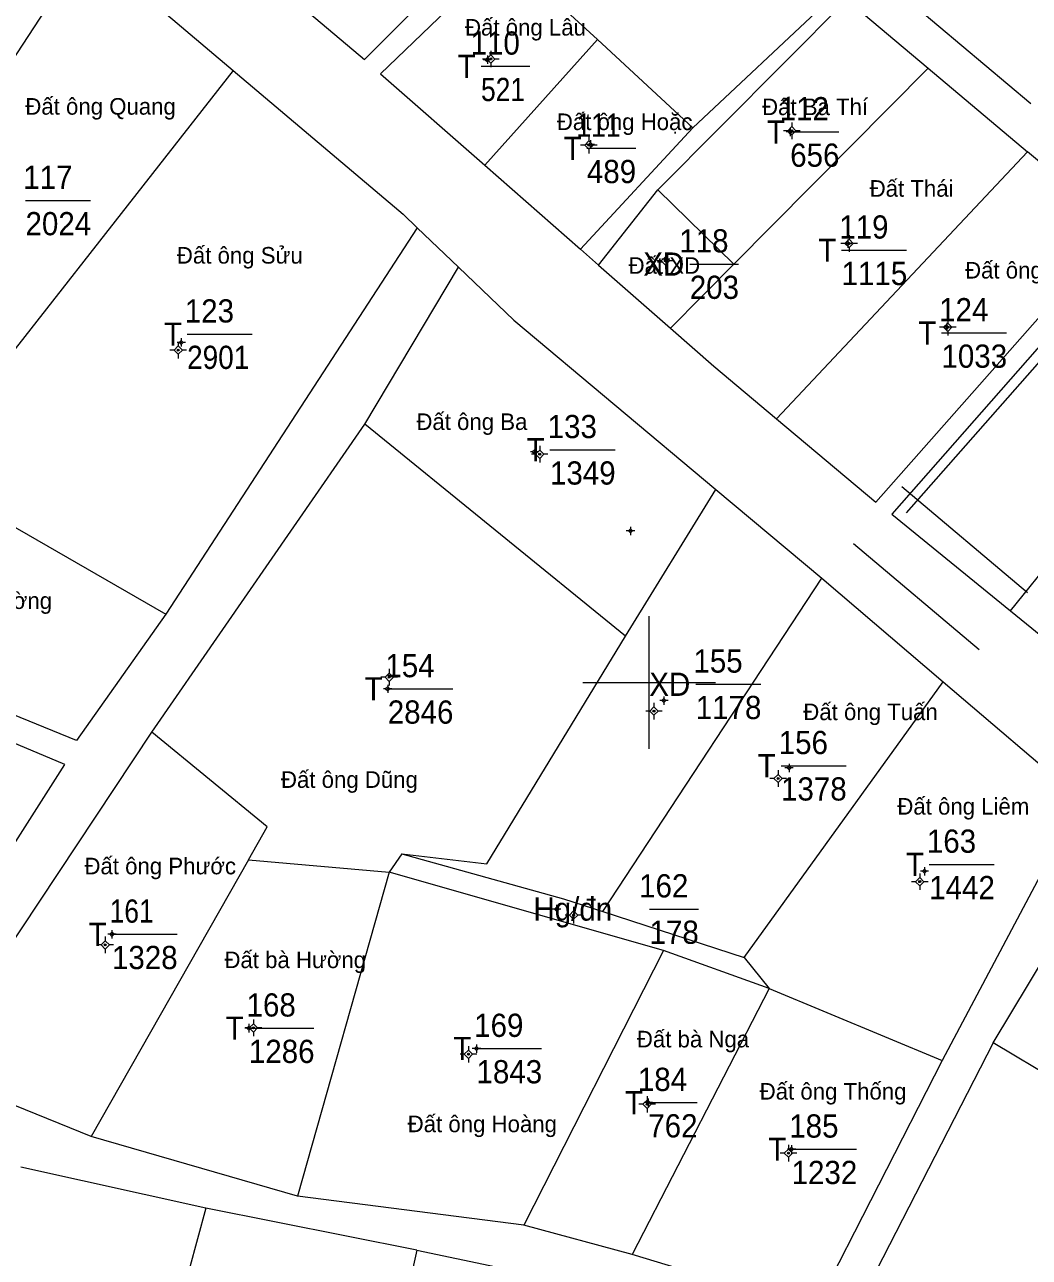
# Model space of a CAD drawing. Header units: metres. Extents: x 398630 to 399770, y 48498 to 49842.
# Drawn here: x 399305.9 to 399457.3, y 49313.4 to 49499.2 of the extents above; entities that cross this region are included whole.
import ezdxf
from ezdxf.enums import TextEntityAlignment as Align

# ---------------------------------------------------------------- set-up
doc = ezdxf.new("R2010")
doc.units = ezdxf.units.M
doc.header["$LTSCALE"] = 1.4
for name, color, linetype, lineweight in [('11', 7, 'Continuous', 13), ('15', 7, 'Continuous', 13), ('22', 7, 'Continuous', 13), ('51', 7, 'Continuous', 13), ('63', 7, 'Continuous', 13)]:
    doc.layers.add(name, color=color, linetype=linetype, lineweight=lineweight)
doc.layers.add('2', color=7, linetype='Continuous')

msp = doc.modelspace()

# ---------------------------------------------------------------- hatches: boundary and pattern name
at = {"layer": '11'}
for points in [[(399376.295, 49494.005, 1), (399375.995, 49494.005, 1)], [(399376.295, 49494.005, 1), (399375.995, 49494.005, 1)], [(399421.641, 49483.19, 1), (399421.341, 49483.19, 1)], [(399421.641, 49483.19, 1), (399421.341, 49483.19, 1)], [(399391.077, 49481.028, 1), (399390.777, 49481.028, 1)], [(399391.077, 49481.028, 1), (399390.777, 49481.028, 1)], [(399430.275, 49466.19, 1), (399429.975, 49466.19, 1)], [(399430.275, 49466.19, 1), (399429.975, 49466.19, 1)], [(399402.59, 49463.567, 1), (399402.29, 49463.567, 1)], [(399402.59, 49463.567, 1), (399402.29, 49463.567, 1)], [(399445.135, 49453.577, 1), (399444.835, 49453.577, 1)], [(399445.135, 49453.577, 1), (399444.835, 49453.577, 1)], [(399329.205, 49450.129, 1), (399328.905, 49450.129, 1)], [(399329.205, 49450.129, 1), (399328.905, 49450.129, 1)], [(399383.658, 49434.421, 1), (399383.358, 49434.421, 1)], [(399383.658, 49434.421, 1), (399383.358, 49434.421, 1)], [(399360.996, 49400.818, 1), (399360.696, 49400.818, 1)], [(399360.996, 49400.818, 1), (399360.696, 49400.818, 1)], [(399400.878, 49395.712, 1), (399400.578, 49395.712, 1)], [(399400.878, 49395.712, 1), (399400.578, 49395.712, 1)], [(399419.574, 49385.54, 1), (399419.274, 49385.54, 1)], [(399419.574, 49385.54, 1), (399419.274, 49385.54, 1)], [(399440.908, 49369.993, 1), (399440.608, 49369.993, 1)], [(399440.908, 49369.993, 1), (399440.608, 49369.993, 1)], [(399388.774, 49364.961, 1), (399388.474, 49364.961, 1)], [(399388.774, 49364.961, 1), (399388.474, 49364.961, 1)], [(399318.213, 49360.456, 1), (399317.913, 49360.456, 1)], [(399318.213, 49360.456, 1), (399317.913, 49360.456, 1)], [(399340.526, 49347.953, 1), (399340.226, 49347.953, 1)], [(399340.526, 49347.953, 1), (399340.226, 49347.953, 1)], [(399372.92, 49343.974, 1), (399372.62, 49343.974, 1)], [(399372.92, 49343.974, 1), (399372.62, 49343.974, 1)], [(399399.835, 49336.43, 1), (399399.535, 49336.43, 1)], [(399399.835, 49336.43, 1), (399399.535, 49336.43, 1)], [(399421.138, 49329.064, 1), (399420.838, 49329.064, 1)], [(399421.138, 49329.064, 1), (399420.838, 49329.064, 1)]]:
    msp.add_hatch(color=256, dxfattribs=at).paths.add_polyline_path(points)
at = {"layer": '51'}
for points in [[(399375.705, 49493.9, 1), (399375.555, 49493.9, 1)], [(399375.705, 49493.9, 1), (399375.555, 49493.9, 1)], [(399375.705, 49493.9, 1), (399375.555, 49493.9, 1)], [(399375.705, 49493.9, 1), (399375.555, 49493.9, 1)], [(399421.315, 49483, 1), (399421.165, 49483, 1)], [(399421.315, 49483, 1), (399421.165, 49483, 1)], [(399421.315, 49483, 1), (399421.165, 49483, 1)], [(399421.315, 49483, 1), (399421.165, 49483, 1)], [(399391.235, 49481.13, 1), (399391.085, 49481.13, 1)], [(399391.235, 49481.13, 1), (399391.085, 49481.13, 1)], [(399391.235, 49481.13, 1), (399391.085, 49481.13, 1)], [(399391.235, 49481.13, 1), (399391.085, 49481.13, 1)], [(399430.015, 49466.18, 1), (399429.865, 49466.18, 1)], [(399430.015, 49466.18, 1), (399429.865, 49466.18, 1)], [(399430.015, 49466.18, 1), (399429.865, 49466.18, 1)], [(399430.015, 49466.18, 1), (399429.865, 49466.18, 1)], [(399402.595, 49463.84, 1), (399402.445, 49463.84, 1)], [(399402.595, 49463.84, 1), (399402.445, 49463.84, 1)], [(399402.595, 49463.84, 1), (399402.445, 49463.84, 1)], [(399402.595, 49463.84, 1), (399402.445, 49463.84, 1)], [(399444.905, 49453.59, 1), (399444.755, 49453.59, 1)], [(399444.905, 49453.59, 1), (399444.755, 49453.59, 1)], [(399444.905, 49453.59, 1), (399444.755, 49453.59, 1)], [(399444.905, 49453.59, 1), (399444.755, 49453.59, 1)], [(399329.585, 49451.27, 1), (399329.435, 49451.27, 1)], [(399329.585, 49451.27, 1), (399329.435, 49451.27, 1)], [(399329.585, 49451.27, 1), (399329.435, 49451.27, 1)], [(399329.585, 49451.27, 1), (399329.435, 49451.27, 1)], [(399382.835, 49434.79, 1), (399382.685, 49434.79, 1)], [(399397.265, 49422.87, 1), (399397.115, 49422.87, 1)], [(399397.265, 49422.87, 1), (399397.115, 49422.87, 1)], [(399397.265, 49422.87, 1), (399397.115, 49422.87, 1)], [(399360.685, 49399.06, 1), (399360.535, 49399.06, 1)], [(399360.685, 49399.06, 1), (399360.535, 49399.06, 1)], [(399360.685, 49399.06, 1), (399360.535, 49399.06, 1)], [(399360.685, 49399.06, 1), (399360.535, 49399.06, 1)], [(399402.295, 49397.29, 1), (399402.145, 49397.29, 1)], [(399421.165, 49387.14, 1), (399421.015, 49387.14, 1)], [(399421.165, 49387.14, 1), (399421.015, 49387.14, 1)], [(399421.165, 49387.14, 1), (399421.015, 49387.14, 1)], [(399421.165, 49387.14, 1), (399421.015, 49387.14, 1)], [(399441.555, 49371.57, 1), (399441.405, 49371.57, 1)], [(399441.555, 49371.57, 1), (399441.405, 49371.57, 1)], [(399441.555, 49371.57, 1), (399441.405, 49371.57, 1)], [(399441.555, 49371.57, 1), (399441.405, 49371.57, 1)], [(399386.135, 49365.86, 1), (399385.985, 49365.86, 1)], [(399386.135, 49365.86, 1), (399385.985, 49365.86, 1)], [(399386.135, 49365.86, 1), (399385.985, 49365.86, 1)], [(399386.135, 49365.86, 1), (399385.985, 49365.86, 1)], [(399319.145, 49362.06, 1), (399318.995, 49362.06, 1)], [(399319.145, 49362.06, 1), (399318.995, 49362.06, 1)], [(399319.145, 49362.06, 1), (399318.995, 49362.06, 1)], [(399319.145, 49362.06, 1), (399318.995, 49362.06, 1)], [(399339.775, 49347.91, 1), (399339.625, 49347.91, 1)], [(399339.775, 49347.91, 1), (399339.625, 49347.91, 1)], [(399339.775, 49347.91, 1), (399339.625, 49347.91, 1)], [(399339.775, 49347.91, 1), (399339.625, 49347.91, 1)], [(399374.065, 49344.83, 1), (399373.915, 49344.83, 1)], [(399374.065, 49344.83, 1), (399373.915, 49344.83, 1)], [(399374.065, 49344.83, 1), (399373.915, 49344.83, 1)], [(399374.065, 49344.83, 1), (399373.915, 49344.83, 1)], [(399399.935, 49336.68, 1), (399399.785, 49336.68, 1)], [(399399.935, 49336.68, 1), (399399.785, 49336.68, 1)], [(399399.935, 49336.68, 1), (399399.785, 49336.68, 1)], [(399399.935, 49336.68, 1), (399399.785, 49336.68, 1)], [(399421.525, 49329.66, 1), (399421.375, 49329.66, 1)], [(399421.525, 49329.66, 1), (399421.375, 49329.66, 1)], [(399421.525, 49329.66, 1), (399421.375, 49329.66, 1)], [(399421.525, 49329.66, 1), (399421.375, 49329.66, 1)]]:
    msp.add_hatch(color=256, dxfattribs=at).paths.add_polyline_path(points)

# ---------------------------------------------------------------- linework, layer by layer
at = {"layer": '11'}
for p, q in [((399376.15, 49495.25), (399376.15, 49494.63)), ((399376.15, 49495.25), (399376.15, 49494.63)), ((399375.52, 49494), (399374.9, 49494)), ((399375.52, 49494), (399374.9, 49494)), ((399376.15, 49493.38), (399376.15, 49492.75)), ((399376.15, 49493.38), (399376.15, 49492.75)), ((399377.4, 49494), (399376.77, 49494)), ((399377.4, 49494), (399376.77, 49494)), ((399421.49, 49484.44), (399421.49, 49483.81)), ((399421.49, 49484.44), (399421.49, 49483.81)), ((399390.93, 49482.28), (399390.93, 49481.65)), ((399390.93, 49482.28), (399390.93, 49481.65)), ((399420.87, 49483.19), (399420.24, 49483.19)), ((399420.87, 49483.19), (399420.24, 49483.19)), ((399421.49, 49482.56), (399421.49, 49481.94)), ((399421.49, 49482.56), (399421.49, 49481.94)), ((399422.74, 49483.19), (399422.12, 49483.19)), ((399422.74, 49483.19), (399422.12, 49483.19)), ((399390.3, 49481.03), (399389.68, 49481.03)), ((399390.3, 49481.03), (399389.68, 49481.03)), ((399390.93, 49480.4), (399390.93, 49479.78)), ((399390.93, 49480.4), (399390.93, 49479.78)), ((399392.18, 49481.03), (399391.55, 49481.03)), ((399392.18, 49481.03), (399391.55, 49481.03)), ((399430.13, 49467.44), (399430.13, 49466.82)), ((399430.13, 49467.44), (399430.13, 49466.82)), ((399429.5, 49466.19), (399428.88, 49466.19)), ((399429.5, 49466.19), (399428.88, 49466.19)), ((399430.13, 49465.57), (399430.13, 49464.94)), ((399430.13, 49465.57), (399430.13, 49464.94)), ((399431.38, 49466.19), (399430.75, 49466.19)), ((399431.38, 49466.19), (399430.75, 49466.19)), ((399401.82, 49463.57), (399401.19, 49463.57)), ((399401.82, 49463.57), (399401.19, 49463.57)), ((399402.44, 49464.82), (399402.44, 49464.19)), ((399402.44, 49464.82), (399402.44, 49464.19)), ((399403.69, 49463.57), (399403.07, 49463.57)), ((399403.69, 49463.57), (399403.07, 49463.57)), ((399402.44, 49462.94), (399402.44, 49462.32)), ((399402.44, 49462.94), (399402.44, 49462.32)), ((399444.99, 49454.83), (399444.99, 49454.2)), ((399444.99, 49454.83), (399444.99, 49454.2)), ((399444.36, 49453.58), (399443.74, 49453.58)), ((399444.36, 49453.58), (399443.74, 49453.58)), ((399444.99, 49452.95), (399444.99, 49452.33)), ((399444.99, 49452.95), (399444.99, 49452.33)), ((399446.24, 49453.58), (399445.61, 49453.58)), ((399446.24, 49453.58), (399445.61, 49453.58)), ((399329.06, 49451.38), (399329.06, 49450.75)), ((399329.06, 49451.38), (399329.06, 49450.75)), ((399328.43, 49450.13), (399327.81, 49450.13)), ((399328.43, 49450.13), (399327.81, 49450.13)), ((399329.06, 49449.5), (399329.06, 49448.88)), ((399329.06, 49449.5), (399329.06, 49448.88)), ((399330.31, 49450.13), (399329.68, 49450.13)), ((399330.31, 49450.13), (399329.68, 49450.13)), ((399383.51, 49435.67), (399383.51, 49435.05)), ((399383.51, 49435.67), (399383.51, 49435.05)), ((399382.88, 49434.42), (399382.26, 49434.42)), ((399382.88, 49434.42), (399382.26, 49434.42)), ((399383.51, 49433.8), (399383.51, 49433.17)), ((399383.51, 49433.8), (399383.51, 49433.17)), ((399384.76, 49434.42), (399384.13, 49434.42)), ((399384.76, 49434.42), (399384.13, 49434.42)), ((399360.85, 49402.07), (399360.85, 49401.44)), ((399360.85, 49402.07), (399360.85, 49401.44)), ((399360.22, 49400.82), (399359.6, 49400.82)), ((399360.22, 49400.82), (399359.6, 49400.82)), ((399360.85, 49400.19), (399360.85, 49399.57)), ((399360.85, 49400.19), (399360.85, 49399.57)), ((399362.1, 49400.82), (399361.47, 49400.82)), ((399362.1, 49400.82), (399361.47, 49400.82)), ((399400.73, 49396.96), (399400.73, 49396.34)), ((399400.73, 49396.96), (399400.73, 49396.34)), ((399400.1, 49395.71), (399399.48, 49395.71)), ((399400.1, 49395.71), (399399.48, 49395.71)), ((399400.73, 49395.09), (399400.73, 49394.46)), ((399400.73, 49395.09), (399400.73, 49394.46)), ((399401.98, 49395.71), (399401.35, 49395.71)), ((399401.98, 49395.71), (399401.35, 49395.71)), ((399418.8, 49385.54), (399418.17, 49385.54)), ((399418.8, 49385.54), (399418.17, 49385.54)), ((399419.42, 49386.79), (399419.42, 49386.17)), ((399419.42, 49386.79), (399419.42, 49386.17)), ((399420.67, 49385.54), (399420.05, 49385.54)), ((399420.67, 49385.54), (399420.05, 49385.54)), ((399419.42, 49384.92), (399419.42, 49384.29)), ((399419.42, 49384.92), (399419.42, 49384.29)), ((399440.76, 49371.24), (399440.76, 49370.62)), ((399440.76, 49371.24), (399440.76, 49370.62)), ((399440.13, 49369.99), (399439.51, 49369.99)), ((399440.13, 49369.99), (399439.51, 49369.99)), ((399440.76, 49369.37), (399440.76, 49368.74)), ((399440.76, 49369.37), (399440.76, 49368.74)), ((399442.01, 49369.99), (399441.38, 49369.99)), ((399442.01, 49369.99), (399441.38, 49369.99)), ((399388, 49364.96), (399387.37, 49364.96)), ((399388, 49364.96), (399387.37, 49364.96)), ((399388.62, 49366.21), (399388.62, 49365.59)), ((399388.62, 49366.21), (399388.62, 49365.59)), ((399389.87, 49364.96), (399389.25, 49364.96)), ((399389.87, 49364.96), (399389.25, 49364.96)), ((399388.62, 49364.34), (399388.62, 49363.71)), ((399388.62, 49364.34), (399388.62, 49363.71)), ((399318.06, 49361.71), (399318.06, 49361.08)), ((399318.06, 49361.71), (399318.06, 49361.08)), ((399317.44, 49360.46), (399316.81, 49360.46)), ((399317.44, 49360.46), (399316.81, 49360.46)), ((399318.06, 49359.83), (399318.06, 49359.21)), ((399318.06, 49359.83), (399318.06, 49359.21)), ((399319.31, 49360.46), (399318.69, 49360.46)), ((399319.31, 49360.46), (399318.69, 49360.46)), ((399339.75, 49347.95), (399339.13, 49347.95)), ((399339.75, 49347.95), (399339.13, 49347.95)), ((399340.38, 49349.2), (399340.38, 49348.58)), ((399340.38, 49349.2), (399340.38, 49348.58)), ((399341.63, 49347.95), (399341, 49347.95)), ((399341.63, 49347.95), (399341, 49347.95)), ((399340.38, 49347.33), (399340.38, 49346.7)), ((399340.38, 49347.33), (399340.38, 49346.7)), ((399372.77, 49345.22), (399372.77, 49344.6)), ((399372.77, 49345.22), (399372.77, 49344.6)), ((399372.15, 49343.97), (399371.52, 49343.97)), ((399372.15, 49343.97), (399371.52, 49343.97)), ((399372.77, 49343.35), (399372.77, 49342.72)), ((399372.77, 49343.35), (399372.77, 49342.72)), ((399374.02, 49343.97), (399373.4, 49343.97)), ((399374.02, 49343.97), (399373.4, 49343.97)), ((399399.69, 49337.68), (399399.69, 49337.06)), ((399399.69, 49337.68), (399399.69, 49337.06)), ((399399.06, 49336.43), (399398.44, 49336.43)), ((399399.06, 49336.43), (399398.44, 49336.43)), ((399399.69, 49335.81), (399399.69, 49335.18)), ((399399.69, 49335.81), (399399.69, 49335.18)), ((399400.94, 49336.43), (399400.31, 49336.43)), ((399400.94, 49336.43), (399400.31, 49336.43)), ((399420.99, 49330.31), (399420.99, 49329.69)), ((399420.99, 49330.31), (399420.99, 49329.69)), ((399420.36, 49329.06), (399419.74, 49329.06)), ((399420.36, 49329.06), (399419.74, 49329.06)), ((399420.99, 49328.44), (399420.99, 49327.81)), ((399420.99, 49328.44), (399420.99, 49327.81)), ((399422.24, 49329.06), (399421.61, 49329.06)), ((399422.24, 49329.06), (399421.61, 49329.06))]:
    msp.add_line(p, q, dxfattribs=at)
for points in [[(399376.15, 49494.63), (399375.52, 49494), (399376.15, 49493.38), (399376.77, 49494)], [(399376.15, 49494.63), (399375.52, 49494), (399376.15, 49493.38), (399376.77, 49494)], [(399421.49, 49483.81), (399420.87, 49483.19), (399421.49, 49482.56), (399422.12, 49483.19)], [(399421.49, 49483.81), (399420.87, 49483.19), (399421.49, 49482.56), (399422.12, 49483.19)], [(399390.93, 49481.65), (399390.3, 49481.03), (399390.93, 49480.4), (399391.55, 49481.03)], [(399390.93, 49481.65), (399390.3, 49481.03), (399390.93, 49480.4), (399391.55, 49481.03)], [(399430.13, 49466.82), (399429.5, 49466.19), (399430.13, 49465.57), (399430.75, 49466.19)], [(399430.13, 49466.82), (399429.5, 49466.19), (399430.13, 49465.57), (399430.75, 49466.19)], [(399402.44, 49464.19), (399401.82, 49463.57), (399402.44, 49462.94), (399403.07, 49463.57)], [(399402.44, 49464.19), (399401.82, 49463.57), (399402.44, 49462.94), (399403.07, 49463.57)], [(399444.99, 49454.2), (399444.36, 49453.58), (399444.99, 49452.95), (399445.61, 49453.58)], [(399444.99, 49454.2), (399444.36, 49453.58), (399444.99, 49452.95), (399445.61, 49453.58)], [(399329.06, 49450.75), (399328.43, 49450.13), (399329.06, 49449.5), (399329.68, 49450.13)], [(399329.06, 49450.75), (399328.43, 49450.13), (399329.06, 49449.5), (399329.68, 49450.13)], [(399383.51, 49435.05), (399382.88, 49434.42), (399383.51, 49433.8), (399384.13, 49434.42)], [(399383.51, 49435.05), (399382.88, 49434.42), (399383.51, 49433.8), (399384.13, 49434.42)], [(399360.85, 49401.44), (399360.22, 49400.82), (399360.85, 49400.19), (399361.47, 49400.82)], [(399360.85, 49401.44), (399360.22, 49400.82), (399360.85, 49400.19), (399361.47, 49400.82)], [(399400.73, 49396.34), (399400.1, 49395.71), (399400.73, 49395.09), (399401.35, 49395.71)], [(399400.73, 49396.34), (399400.1, 49395.71), (399400.73, 49395.09), (399401.35, 49395.71)], [(399419.42, 49386.17), (399418.8, 49385.54), (399419.42, 49384.92), (399420.05, 49385.54)], [(399419.42, 49386.17), (399418.8, 49385.54), (399419.42, 49384.92), (399420.05, 49385.54)], [(399440.76, 49370.62), (399440.13, 49369.99), (399440.76, 49369.37), (399441.38, 49369.99)], [(399440.76, 49370.62), (399440.13, 49369.99), (399440.76, 49369.37), (399441.38, 49369.99)], [(399388.62, 49365.59), (399388, 49364.96), (399388.62, 49364.34), (399389.25, 49364.96)], [(399388.62, 49365.59), (399388, 49364.96), (399388.62, 49364.34), (399389.25, 49364.96)], [(399318.06, 49361.08), (399317.44, 49360.46), (399318.06, 49359.83), (399318.69, 49360.46)], [(399318.06, 49361.08), (399317.44, 49360.46), (399318.06, 49359.83), (399318.69, 49360.46)], [(399340.38, 49348.58), (399339.75, 49347.95), (399340.38, 49347.33), (399341, 49347.95)], [(399340.38, 49348.58), (399339.75, 49347.95), (399340.38, 49347.33), (399341, 49347.95)], [(399372.77, 49344.6), (399372.15, 49343.97), (399372.77, 49343.35), (399373.4, 49343.97)], [(399372.77, 49344.6), (399372.15, 49343.97), (399372.77, 49343.35), (399373.4, 49343.97)], [(399399.69, 49337.06), (399399.06, 49336.43), (399399.69, 49335.81), (399400.31, 49336.43)], [(399399.69, 49337.06), (399399.06, 49336.43), (399399.69, 49335.81), (399400.31, 49336.43)], [(399420.99, 49329.69), (399420.36, 49329.06), (399420.99, 49328.44), (399421.61, 49329.06)], [(399420.99, 49329.69), (399420.36, 49329.06), (399420.99, 49328.44), (399421.61, 49329.06)]]:
    msp.add_lwpolyline(points, close=True, dxfattribs=at)
for centre in [(399376.145, 49494.005), (399376.145, 49494.005), (399421.491, 49483.19), (399421.491, 49483.19), (399390.927, 49481.028), (399390.927, 49481.028), (399430.125, 49466.19), (399430.125, 49466.19), (399402.44, 49463.567), (399402.44, 49463.567), (399444.985, 49453.577), (399444.985, 49453.577), (399329.055, 49450.129), (399329.055, 49450.129), (399383.508, 49434.421), (399383.508, 49434.421), (399360.846, 49400.818), (399360.846, 49400.818), (399400.728, 49395.712), (399400.728, 49395.712), (399419.424, 49385.54), (399419.424, 49385.54), (399440.758, 49369.993), (399440.758, 49369.993), (399388.624, 49364.961), (399388.624, 49364.961), (399318.063, 49360.456), (399318.063, 49360.456), (399340.376, 49347.953), (399340.376, 49347.953), (399372.77, 49343.974), (399372.77, 49343.974), (399399.685, 49336.43), (399399.685, 49336.43), (399420.988, 49329.064), (399420.988, 49329.064)]:
    msp.add_circle(centre, 0.15, dxfattribs=at)
at = {"layer": '15'}
for p, q in [((399374.67, 49492.91), (399382.02, 49492.91)), ((399421.25, 49483), (399428.6, 49483)), ((399390.62, 49480.54), (399397.97, 49480.54)), ((399306.05, 49472.68), (399315.85, 49472.68)), ((399428.99, 49465.18), (399438.79, 49465.18)), ((399406.12, 49463.08), (399413.46, 49463.08)), ((399330.39, 49452.52), (399340.19, 49452.52)), ((399444.04, 49452.71), (399453.84, 49452.71)), ((399385.06, 49435.1), (399394.86, 49435.1)), ((399360.62, 49399.06), (399370.42, 49399.06)), ((399407.02, 49399.76), (399416.82, 49399.76)), ((399419.87, 49387.47), (399429.67, 49387.47)), ((399442.19, 49372.6), (399451.99, 49372.6)), ((399400.06, 49365.87), (399407.42, 49365.87)), ((399319.07, 49362.06), (399328.87, 49362.06)), ((399339.7, 49347.91), (399349.5, 49347.91)), ((399373.99, 49344.84), (399383.79, 49344.84)), ((399399.87, 49336.68), (399407.22, 49336.68)), ((399421.46, 49329.66), (399431.26, 49329.66))]:
    msp.add_line(p, q, dxfattribs=at)
at = {"layer": '22'}
for p, q in [((399378.25, 49509.82), (399392.2, 49496.92)), ((399375.23, 49478), (399392.2, 49496.92)), ((399406.6, 49483.62), (399392.2, 49496.92)), ((399442.04, 49492.62), (399412.75, 49463.06)), ((399442.04, 49492.62), (399457.02, 49480)), ((399389.65, 49465.35), (399406.6, 49483.62)), ((399419.21, 49439.75), (399457.02, 49480)), ((399392.39, 49462.94), (399401.3, 49474.26)), ((399401.3, 49474.26), (399412.75, 49463.06)), ((399365.05, 49468.56), (399327.2, 49410.3)), ((399365.05, 49468.56), (399371.27, 49462.61)), ((399473.77, 49465.46), (399438.73, 49425.59)), ((399357.16, 49438.96), (399371.27, 49462.61)), ((399412.75, 49463.06), (399403.22, 49453.44)), ((399454.46, 49410.81), (399492.03, 49457.67)), ((399325.1, 49392.52), (399357.16, 49438.96)), ((399289.92, 49431.79), (399327.2, 49410.3)), ((399396.43, 49406.98), (399410.03, 49429.11)), ((399438.06, 49429.57), (399456.98, 49413.59)), ((399430.8, 49420.98), (399449.72, 49405)), ((399393.04, 49365.48), (399426, 49415.72)), ((399426, 49415.72), (399444.28, 49400.13)), ((399454.46, 49410.81), (399465.79, 49401.56)), ((399414.33, 49358.58), (399444.28, 49400.13)), ((399362.75, 49374.17), (399360.83, 49371.44)), ((399339.65, 49373.27), (399315.92, 49331.6)), ((399339.65, 49373.27), (399360.83, 49371.44)), ((399360.83, 49371.44), (399347.04, 49322.56)), ((399402.17, 49359.6), (399360.83, 49371.44)), ((399402.17, 49359.6), (399381.13, 49318.23)), ((399418.08, 49353.88), (399402.17, 49359.6)), ((399414.33, 49358.58), (399418.08, 49353.88)), ((399418.08, 49353.88), (399397.42, 49313.77)), ((399418.08, 49353.88), (399444.14, 49343.02)), ((399466.05, 49337.23), (399451.81, 49345.68)), ((399347.04, 49322.56), (399315.92, 49331.6)), ((399365, 49314.44), (399356.77, 49276.84)), ((399365, 49314.44), (399394.25, 49308.32))]:
    msp.add_line(p, q, dxfattribs=at)
for points in [[(399142.89, 49656.87), (399156.98, 49644.95), (399172.47, 49631.84), (399193.32, 49614.18), (399214.34, 49596.39), (399235.15, 49578.77), (399254.63, 49562.28), (399275.31, 49544.78), (399296.18, 49527.1), (399315.27, 49510.94), (399337.35, 49492.25)], [(399481.85, 49552.17), (399436.72, 49504.81), (399457.5, 49487.3)], [(399378.25, 49509.82), (399398.64, 49527.7), (399426.72, 49502.53), (399406.6, 49483.62)], [(399332.63, 49514.62), (399357.1, 49493.91), (399373.22, 49510.13)], [(399337.35, 49492.25), (399289.92, 49431.79), (399271.36, 49443.79), (399315.27, 49510.94)], [(399378.25, 49509.82), (399359.55, 49491.76), (399375.23, 49478)], [(399401.3, 49474.26), (399429.79, 49502.95), (399442.04, 49492.62)], [(399337.35, 49492.25), (399362.94, 49470.59), (399365.05, 49468.56)], [(399419.21, 49439.75), (399434.13, 49427.2), (399470.7, 49468.6), (399457.02, 49480)], [(399375.23, 49478), (399389.65, 49465.35), (399392.39, 49462.94), (399403.22, 49453.44)], [(399492.03, 49457.67), (399473.42, 49467.33), (399436.58, 49425.41), (399454.46, 49410.81)], [(399371.27, 49462.61), (399379.6, 49454.63), (399410.03, 49429.11), (399426, 49415.72)], [(399403.22, 49453.44), (399409.75, 49447.71), (399419.21, 49439.75)], [(399362.75, 49374.17), (399375.57, 49372.68), (399396.43, 49406.98), (399357.16, 49438.96)], [(399327.2, 49410.3), (399313.75, 49391.26), (399227.98, 49426.3)], [(399297.88, 49365.57), (399311.99, 49387.66), (399255.18, 49411.56)], [(399444.28, 49400.13), (399465.03, 49382.42), (399444.14, 49343.02)], [(399315.92, 49331.6), (399291.28, 49341.57), (399325.1, 49392.52)], [(399339.65, 49373.27), (399342.47, 49378.24), (399325.1, 49392.52)], [(399451.81, 49345.68), (399471.07, 49377.63), (399487.35, 49364.66)], [(399362.75, 49374.17), (399387.1, 49367.41), (399393.04, 49365.48), (399414.33, 49358.58)], [(399451.81, 49345.68), (399425.47, 49294.27), (399449.37, 49281.97)], [(399444.14, 49343.02), (399424.94, 49305.44), (399397.42, 49313.77)], [(399365, 49314.44), (399333.2, 49320.77), (399305.33, 49326.93)], [(399397.42, 49313.77), (399381.13, 49318.23), (399347.04, 49322.56)], [(399333.2, 49320.77), (399320.66, 49274.57), (399320.69, 49274.29)]]:
    msp.add_lwpolyline(points, dxfattribs=at)
at = {"layer": '51'}
for p, q in [((399375.32, 49493.9), (399375, 49493.9)), ((399375.32, 49493.9), (399375, 49493.9)), ((399375.32, 49493.9), (399375, 49493.9)), ((399375.32, 49493.9), (399375, 49493.9)), ((399375.63, 49494.52), (399375.63, 49494.21)), ((399375.63, 49494.52), (399375.63, 49494.21)), ((399375.63, 49494.52), (399375.63, 49494.21)), ((399375.63, 49494.52), (399375.63, 49494.21)), ((399375.63, 49493.59), (399375.63, 49493.28)), ((399375.63, 49493.59), (399375.63, 49493.28)), ((399375.63, 49493.59), (399375.63, 49493.28)), ((399375.63, 49493.59), (399375.63, 49493.28)), ((399376.26, 49493.9), (399375.94, 49493.9)), ((399376.26, 49493.9), (399375.94, 49493.9)), ((399376.26, 49493.9), (399375.94, 49493.9)), ((399376.26, 49493.9), (399375.94, 49493.9)), ((399421.24, 49483.62), (399421.24, 49483.31)), ((399421.24, 49483.62), (399421.24, 49483.31)), ((399421.24, 49483.62), (399421.24, 49483.31)), ((399421.24, 49483.62), (399421.24, 49483.31)), ((399391.16, 49481.76), (399391.16, 49481.44)), ((399391.16, 49481.76), (399391.16, 49481.44)), ((399391.16, 49481.76), (399391.16, 49481.44)), ((399391.16, 49481.76), (399391.16, 49481.44)), ((399420.93, 49483), (399420.62, 49483)), ((399420.93, 49483), (399420.62, 49483)), ((399420.93, 49483), (399420.62, 49483)), ((399420.93, 49483), (399420.62, 49483)), ((399421.24, 49482.69), (399421.24, 49482.38)), ((399421.24, 49482.69), (399421.24, 49482.38)), ((399421.24, 49482.69), (399421.24, 49482.38)), ((399421.24, 49482.69), (399421.24, 49482.38)), ((399421.86, 49483), (399421.55, 49483)), ((399421.86, 49483), (399421.55, 49483)), ((399421.86, 49483), (399421.55, 49483)), ((399421.86, 49483), (399421.55, 49483)), ((399390.85, 49481.13), (399390.54, 49481.13)), ((399390.85, 49481.13), (399390.54, 49481.13)), ((399390.85, 49481.13), (399390.54, 49481.13)), ((399390.85, 49481.13), (399390.54, 49481.13)), ((399391.16, 49480.82), (399391.16, 49480.5)), ((399391.16, 49480.82), (399391.16, 49480.5)), ((399391.16, 49480.82), (399391.16, 49480.5)), ((399391.16, 49480.82), (399391.16, 49480.5)), ((399391.78, 49481.13), (399391.47, 49481.13)), ((399391.78, 49481.13), (399391.47, 49481.13)), ((399391.78, 49481.13), (399391.47, 49481.13)), ((399391.78, 49481.13), (399391.47, 49481.13)), ((399429.63, 49466.18), (399429.32, 49466.18)), ((399429.63, 49466.18), (399429.32, 49466.18)), ((399429.63, 49466.18), (399429.32, 49466.18)), ((399429.63, 49466.18), (399429.32, 49466.18)), ((399429.94, 49466.8), (399429.94, 49466.49)), ((399429.94, 49466.8), (399429.94, 49466.49)), ((399429.94, 49466.8), (399429.94, 49466.49)), ((399429.94, 49466.8), (399429.94, 49466.49)), ((399429.94, 49465.87), (399429.94, 49465.56)), ((399429.94, 49465.87), (399429.94, 49465.56)), ((399429.94, 49465.87), (399429.94, 49465.56)), ((399429.94, 49465.87), (399429.94, 49465.56)), ((399430.56, 49466.18), (399430.25, 49466.18)), ((399430.56, 49466.18), (399430.25, 49466.18)), ((399430.56, 49466.18), (399430.25, 49466.18)), ((399430.56, 49466.18), (399430.25, 49466.18)), ((399402.21, 49463.84), (399401.9, 49463.84)), ((399402.21, 49463.84), (399401.9, 49463.84)), ((399402.21, 49463.84), (399401.9, 49463.84)), ((399402.21, 49463.84), (399401.9, 49463.84)), ((399402.52, 49464.46), (399402.52, 49464.15)), ((399402.52, 49464.46), (399402.52, 49464.15)), ((399402.52, 49464.46), (399402.52, 49464.15)), ((399402.52, 49464.46), (399402.52, 49464.15)), ((399402.52, 49463.53), (399402.52, 49463.22)), ((399402.52, 49463.53), (399402.52, 49463.22)), ((399402.52, 49463.53), (399402.52, 49463.22)), ((399402.52, 49463.53), (399402.52, 49463.22)), ((399403.14, 49463.84), (399402.83, 49463.84)), ((399403.14, 49463.84), (399402.83, 49463.84)), ((399403.14, 49463.84), (399402.83, 49463.84)), ((399403.14, 49463.84), (399402.83, 49463.84)), ((399444.83, 49454.22), (399444.83, 49453.9)), ((399444.83, 49454.22), (399444.83, 49453.9)), ((399444.83, 49454.22), (399444.83, 49453.9)), ((399444.83, 49454.22), (399444.83, 49453.9)), ((399444.52, 49453.59), (399444.2, 49453.59)), ((399444.52, 49453.59), (399444.2, 49453.59)), ((399444.52, 49453.59), (399444.2, 49453.59)), ((399444.52, 49453.59), (399444.2, 49453.59)), ((399444.83, 49453.28), (399444.83, 49452.96)), ((399444.83, 49453.28), (399444.83, 49452.96)), ((399444.83, 49453.28), (399444.83, 49452.96)), ((399444.83, 49453.28), (399444.83, 49452.96)), ((399445.46, 49453.59), (399445.14, 49453.59)), ((399445.46, 49453.59), (399445.14, 49453.59)), ((399445.46, 49453.59), (399445.14, 49453.59)), ((399445.46, 49453.59), (399445.14, 49453.59)), ((399329.2, 49451.27), (399328.88, 49451.27)), ((399329.2, 49451.27), (399328.88, 49451.27)), ((399329.2, 49451.27), (399328.88, 49451.27)), ((399329.2, 49451.27), (399328.88, 49451.27)), ((399329.51, 49451.9), (399329.51, 49451.58)), ((399329.51, 49451.9), (399329.51, 49451.58)), ((399329.51, 49451.9), (399329.51, 49451.58)), ((399329.51, 49451.9), (399329.51, 49451.58)), ((399329.51, 49450.96), (399329.51, 49450.64)), ((399329.51, 49450.96), (399329.51, 49450.64)), ((399329.51, 49450.96), (399329.51, 49450.64)), ((399329.51, 49450.96), (399329.51, 49450.64)), ((399330.14, 49451.27), (399329.82, 49451.27)), ((399330.14, 49451.27), (399329.82, 49451.27)), ((399330.14, 49451.27), (399329.82, 49451.27)), ((399330.14, 49451.27), (399329.82, 49451.27)), ((399382.76, 49435.42), (399382.76, 49435.1)), ((399382.45, 49434.79), (399382.14, 49434.79)), ((399382.76, 49434.48), (399382.76, 49434.16)), ((399383.38, 49434.79), (399383.07, 49434.79)), ((399396.88, 49422.87), (399396.56, 49422.87)), ((399396.88, 49422.87), (399396.56, 49422.87)), ((399396.88, 49422.87), (399396.56, 49422.87)), ((399397.19, 49423.5), (399397.19, 49423.18)), ((399397.19, 49423.5), (399397.19, 49423.18)), ((399397.19, 49423.5), (399397.19, 49423.18)), ((399397.19, 49422.56), (399397.19, 49422.24)), ((399397.19, 49422.56), (399397.19, 49422.24)), ((399397.19, 49422.56), (399397.19, 49422.24)), ((399397.82, 49422.87), (399397.5, 49422.87)), ((399397.82, 49422.87), (399397.5, 49422.87)), ((399397.82, 49422.87), (399397.5, 49422.87)), ((399360.3, 49399.06), (399359.98, 49399.06)), ((399360.3, 49399.06), (399359.98, 49399.06)), ((399360.3, 49399.06), (399359.98, 49399.06)), ((399360.3, 49399.06), (399359.98, 49399.06)), ((399360.61, 49399.68), (399360.61, 49399.37)), ((399360.61, 49399.68), (399360.61, 49399.37)), ((399360.61, 49399.68), (399360.61, 49399.37)), ((399360.61, 49399.68), (399360.61, 49399.37)), ((399360.61, 49398.75), (399360.61, 49398.44)), ((399360.61, 49398.75), (399360.61, 49398.44)), ((399360.61, 49398.75), (399360.61, 49398.44)), ((399360.61, 49398.75), (399360.61, 49398.44)), ((399361.24, 49399.06), (399360.92, 49399.06)), ((399361.24, 49399.06), (399360.92, 49399.06)), ((399361.24, 49399.06), (399360.92, 49399.06)), ((399361.24, 49399.06), (399360.92, 49399.06)), ((399401.91, 49397.29), (399401.6, 49397.29)), ((399402.22, 49397.92), (399402.22, 49397.6)), ((399402.22, 49396.98), (399402.22, 49396.66)), ((399402.84, 49397.29), (399402.53, 49397.29)), ((399420.78, 49387.14), (399420.46, 49387.14)), ((399420.78, 49387.14), (399420.46, 49387.14)), ((399420.78, 49387.14), (399420.46, 49387.14)), ((399420.78, 49387.14), (399420.46, 49387.14)), ((399421.09, 49387.76), (399421.09, 49387.45)), ((399421.09, 49387.76), (399421.09, 49387.45)), ((399421.09, 49387.76), (399421.09, 49387.45)), ((399421.09, 49387.76), (399421.09, 49387.45)), ((399421.72, 49387.14), (399421.4, 49387.14)), ((399421.72, 49387.14), (399421.4, 49387.14)), ((399421.72, 49387.14), (399421.4, 49387.14)), ((399421.72, 49387.14), (399421.4, 49387.14)), ((399421.09, 49386.83), (399421.09, 49386.52)), ((399421.09, 49386.83), (399421.09, 49386.52)), ((399421.09, 49386.83), (399421.09, 49386.52)), ((399421.09, 49386.83), (399421.09, 49386.52)), ((399441.48, 49372.2), (399441.48, 49371.88)), ((399441.48, 49372.2), (399441.48, 49371.88)), ((399441.48, 49372.2), (399441.48, 49371.88)), ((399441.48, 49372.2), (399441.48, 49371.88)), ((399441.17, 49371.57), (399440.86, 49371.57)), ((399441.17, 49371.57), (399440.86, 49371.57)), ((399441.17, 49371.57), (399440.86, 49371.57)), ((399441.17, 49371.57), (399440.86, 49371.57)), ((399441.48, 49371.26), (399441.48, 49370.94)), ((399441.48, 49371.26), (399441.48, 49370.94)), ((399441.48, 49371.26), (399441.48, 49370.94)), ((399441.48, 49371.26), (399441.48, 49370.94)), ((399442.1, 49371.57), (399441.79, 49371.57)), ((399442.1, 49371.57), (399441.79, 49371.57)), ((399442.1, 49371.57), (399441.79, 49371.57)), ((399442.1, 49371.57), (399441.79, 49371.57)), ((399385.75, 49365.86), (399385.44, 49365.86)), ((399385.75, 49365.86), (399385.44, 49365.86)), ((399385.75, 49365.86), (399385.44, 49365.86)), ((399385.75, 49365.86), (399385.44, 49365.86)), ((399386.06, 49366.48), (399386.06, 49366.17)), ((399386.06, 49366.48), (399386.06, 49366.17)), ((399386.06, 49366.48), (399386.06, 49366.17)), ((399386.06, 49366.48), (399386.06, 49366.17)), ((399386.06, 49365.55), (399386.06, 49365.24)), ((399386.06, 49365.55), (399386.06, 49365.24)), ((399386.06, 49365.55), (399386.06, 49365.24)), ((399386.06, 49365.55), (399386.06, 49365.24)), ((399386.68, 49365.86), (399386.37, 49365.86)), ((399386.68, 49365.86), (399386.37, 49365.86)), ((399386.68, 49365.86), (399386.37, 49365.86)), ((399386.68, 49365.86), (399386.37, 49365.86)), ((399318.76, 49362.06), (399318.44, 49362.06)), ((399318.76, 49362.06), (399318.44, 49362.06)), ((399318.76, 49362.06), (399318.44, 49362.06)), ((399318.76, 49362.06), (399318.44, 49362.06)), ((399319.07, 49362.68), (399319.07, 49362.37)), ((399319.07, 49362.68), (399319.07, 49362.37)), ((399319.07, 49362.68), (399319.07, 49362.37)), ((399319.07, 49362.68), (399319.07, 49362.37)), ((399319.07, 49361.75), (399319.07, 49361.44)), ((399319.07, 49361.75), (399319.07, 49361.44)), ((399319.07, 49361.75), (399319.07, 49361.44)), ((399319.07, 49361.75), (399319.07, 49361.44)), ((399319.7, 49362.06), (399319.38, 49362.06)), ((399319.7, 49362.06), (399319.38, 49362.06)), ((399319.7, 49362.06), (399319.38, 49362.06)), ((399319.7, 49362.06), (399319.38, 49362.06)), ((399339.7, 49348.54), (399339.7, 49348.22)), ((399339.7, 49348.54), (399339.7, 49348.22)), ((399339.7, 49348.54), (399339.7, 49348.22)), ((399339.7, 49348.54), (399339.7, 49348.22)), ((399339.39, 49347.91), (399339.08, 49347.91)), ((399339.39, 49347.91), (399339.08, 49347.91)), ((399339.39, 49347.91), (399339.08, 49347.91)), ((399339.39, 49347.91), (399339.08, 49347.91)), ((399339.7, 49347.6), (399339.7, 49347.28)), ((399339.7, 49347.6), (399339.7, 49347.28)), ((399339.7, 49347.6), (399339.7, 49347.28)), ((399339.7, 49347.6), (399339.7, 49347.28)), ((399340.32, 49347.91), (399340.01, 49347.91)), ((399340.32, 49347.91), (399340.01, 49347.91)), ((399340.32, 49347.91), (399340.01, 49347.91)), ((399340.32, 49347.91), (399340.01, 49347.91)), ((399373.68, 49344.83), (399373.36, 49344.83)), ((399373.68, 49344.83), (399373.36, 49344.83)), ((399373.68, 49344.83), (399373.36, 49344.83)), ((399373.68, 49344.83), (399373.36, 49344.83)), ((399373.99, 49345.46), (399373.99, 49345.14)), ((399373.99, 49345.46), (399373.99, 49345.14)), ((399373.99, 49345.46), (399373.99, 49345.14)), ((399373.99, 49345.46), (399373.99, 49345.14)), ((399373.99, 49344.52), (399373.99, 49344.2)), ((399373.99, 49344.52), (399373.99, 49344.2)), ((399373.99, 49344.52), (399373.99, 49344.2)), ((399373.99, 49344.52), (399373.99, 49344.2)), ((399374.62, 49344.83), (399374.3, 49344.83)), ((399374.62, 49344.83), (399374.3, 49344.83)), ((399374.62, 49344.83), (399374.3, 49344.83)), ((399374.62, 49344.83), (399374.3, 49344.83)), ((399399.86, 49337.3), (399399.86, 49336.99)), ((399399.86, 49337.3), (399399.86, 49336.99)), ((399399.86, 49337.3), (399399.86, 49336.99)), ((399399.86, 49337.3), (399399.86, 49336.99)), ((399399.55, 49336.68), (399399.24, 49336.68)), ((399399.55, 49336.68), (399399.24, 49336.68)), ((399399.55, 49336.68), (399399.24, 49336.68)), ((399399.55, 49336.68), (399399.24, 49336.68)), ((399399.86, 49336.37), (399399.86, 49336.06)), ((399399.86, 49336.37), (399399.86, 49336.06)), ((399399.86, 49336.37), (399399.86, 49336.06)), ((399399.86, 49336.37), (399399.86, 49336.06)), ((399400.48, 49336.68), (399400.17, 49336.68)), ((399400.48, 49336.68), (399400.17, 49336.68)), ((399400.48, 49336.68), (399400.17, 49336.68)), ((399400.48, 49336.68), (399400.17, 49336.68)), ((399421.14, 49329.66), (399420.82, 49329.66)), ((399421.14, 49329.66), (399420.82, 49329.66)), ((399421.14, 49329.66), (399420.82, 49329.66)), ((399421.14, 49329.66), (399420.82, 49329.66)), ((399421.45, 49330.28), (399421.45, 49329.97)), ((399421.45, 49330.28), (399421.45, 49329.97)), ((399421.45, 49330.28), (399421.45, 49329.97)), ((399421.45, 49330.28), (399421.45, 49329.97)), ((399421.45, 49329.35), (399421.45, 49329.04)), ((399421.45, 49329.35), (399421.45, 49329.04)), ((399421.45, 49329.35), (399421.45, 49329.04)), ((399421.45, 49329.35), (399421.45, 49329.04)), ((399422.08, 49329.66), (399421.76, 49329.66)), ((399422.08, 49329.66), (399421.76, 49329.66)), ((399422.08, 49329.66), (399421.76, 49329.66)), ((399422.08, 49329.66), (399421.76, 49329.66))]:
    msp.add_line(p, q, dxfattribs=at)
for points in [[(399375.63, 49494.21), (399375.32, 49493.9), (399375.63, 49493.59), (399375.94, 49493.9)], [(399375.63, 49494.21), (399375.32, 49493.9), (399375.63, 49493.59), (399375.94, 49493.9)], [(399375.63, 49494.21), (399375.32, 49493.9), (399375.63, 49493.59), (399375.94, 49493.9)], [(399375.63, 49494.21), (399375.32, 49493.9), (399375.63, 49493.59), (399375.94, 49493.9)], [(399421.24, 49483.31), (399420.93, 49483), (399421.24, 49482.69), (399421.55, 49483)], [(399421.24, 49483.31), (399420.93, 49483), (399421.24, 49482.69), (399421.55, 49483)], [(399421.24, 49483.31), (399420.93, 49483), (399421.24, 49482.69), (399421.55, 49483)], [(399421.24, 49483.31), (399420.93, 49483), (399421.24, 49482.69), (399421.55, 49483)], [(399391.16, 49481.44), (399390.85, 49481.13), (399391.16, 49480.82), (399391.47, 49481.13)], [(399391.16, 49481.44), (399390.85, 49481.13), (399391.16, 49480.82), (399391.47, 49481.13)], [(399391.16, 49481.44), (399390.85, 49481.13), (399391.16, 49480.82), (399391.47, 49481.13)], [(399391.16, 49481.44), (399390.85, 49481.13), (399391.16, 49480.82), (399391.47, 49481.13)], [(399429.94, 49466.49), (399429.63, 49466.18), (399429.94, 49465.87), (399430.25, 49466.18)], [(399429.94, 49466.49), (399429.63, 49466.18), (399429.94, 49465.87), (399430.25, 49466.18)], [(399429.94, 49466.49), (399429.63, 49466.18), (399429.94, 49465.87), (399430.25, 49466.18)], [(399429.94, 49466.49), (399429.63, 49466.18), (399429.94, 49465.87), (399430.25, 49466.18)], [(399402.52, 49464.15), (399402.21, 49463.84), (399402.52, 49463.53), (399402.83, 49463.84)], [(399402.52, 49464.15), (399402.21, 49463.84), (399402.52, 49463.53), (399402.83, 49463.84)], [(399402.52, 49464.15), (399402.21, 49463.84), (399402.52, 49463.53), (399402.83, 49463.84)], [(399402.52, 49464.15), (399402.21, 49463.84), (399402.52, 49463.53), (399402.83, 49463.84)], [(399444.83, 49453.9), (399444.52, 49453.59), (399444.83, 49453.28), (399445.14, 49453.59)], [(399444.83, 49453.9), (399444.52, 49453.59), (399444.83, 49453.28), (399445.14, 49453.59)], [(399444.83, 49453.9), (399444.52, 49453.59), (399444.83, 49453.28), (399445.14, 49453.59)], [(399444.83, 49453.9), (399444.52, 49453.59), (399444.83, 49453.28), (399445.14, 49453.59)], [(399329.51, 49451.58), (399329.2, 49451.27), (399329.51, 49450.96), (399329.82, 49451.27)], [(399329.51, 49451.58), (399329.2, 49451.27), (399329.51, 49450.96), (399329.82, 49451.27)], [(399329.51, 49451.58), (399329.2, 49451.27), (399329.51, 49450.96), (399329.82, 49451.27)], [(399329.51, 49451.58), (399329.2, 49451.27), (399329.51, 49450.96), (399329.82, 49451.27)], [(399382.76, 49435.1), (399382.45, 49434.79), (399382.76, 49434.48), (399383.07, 49434.79)], [(399397.19, 49423.18), (399396.88, 49422.87), (399397.19, 49422.56), (399397.5, 49422.87)], [(399397.19, 49423.18), (399396.88, 49422.87), (399397.19, 49422.56), (399397.5, 49422.87)], [(399397.19, 49423.18), (399396.88, 49422.87), (399397.19, 49422.56), (399397.5, 49422.87)], [(399360.61, 49399.37), (399360.3, 49399.06), (399360.61, 49398.75), (399360.92, 49399.06)], [(399360.61, 49399.37), (399360.3, 49399.06), (399360.61, 49398.75), (399360.92, 49399.06)], [(399360.61, 49399.37), (399360.3, 49399.06), (399360.61, 49398.75), (399360.92, 49399.06)], [(399360.61, 49399.37), (399360.3, 49399.06), (399360.61, 49398.75), (399360.92, 49399.06)], [(399402.22, 49397.6), (399401.91, 49397.29), (399402.22, 49396.98), (399402.53, 49397.29)], [(399421.09, 49387.45), (399420.78, 49387.14), (399421.09, 49386.83), (399421.4, 49387.14)], [(399421.09, 49387.45), (399420.78, 49387.14), (399421.09, 49386.83), (399421.4, 49387.14)], [(399421.09, 49387.45), (399420.78, 49387.14), (399421.09, 49386.83), (399421.4, 49387.14)], [(399421.09, 49387.45), (399420.78, 49387.14), (399421.09, 49386.83), (399421.4, 49387.14)], [(399441.48, 49371.88), (399441.17, 49371.57), (399441.48, 49371.26), (399441.79, 49371.57)], [(399441.48, 49371.88), (399441.17, 49371.57), (399441.48, 49371.26), (399441.79, 49371.57)], [(399441.48, 49371.88), (399441.17, 49371.57), (399441.48, 49371.26), (399441.79, 49371.57)], [(399441.48, 49371.88), (399441.17, 49371.57), (399441.48, 49371.26), (399441.79, 49371.57)], [(399386.06, 49366.17), (399385.75, 49365.86), (399386.06, 49365.55), (399386.37, 49365.86)], [(399386.06, 49366.17), (399385.75, 49365.86), (399386.06, 49365.55), (399386.37, 49365.86)], [(399386.06, 49366.17), (399385.75, 49365.86), (399386.06, 49365.55), (399386.37, 49365.86)], [(399386.06, 49366.17), (399385.75, 49365.86), (399386.06, 49365.55), (399386.37, 49365.86)], [(399319.07, 49362.37), (399318.76, 49362.06), (399319.07, 49361.75), (399319.38, 49362.06)], [(399319.07, 49362.37), (399318.76, 49362.06), (399319.07, 49361.75), (399319.38, 49362.06)], [(399319.07, 49362.37), (399318.76, 49362.06), (399319.07, 49361.75), (399319.38, 49362.06)], [(399319.07, 49362.37), (399318.76, 49362.06), (399319.07, 49361.75), (399319.38, 49362.06)], [(399339.7, 49348.22), (399339.39, 49347.91), (399339.7, 49347.6), (399340.01, 49347.91)], [(399339.7, 49348.22), (399339.39, 49347.91), (399339.7, 49347.6), (399340.01, 49347.91)], [(399339.7, 49348.22), (399339.39, 49347.91), (399339.7, 49347.6), (399340.01, 49347.91)], [(399339.7, 49348.22), (399339.39, 49347.91), (399339.7, 49347.6), (399340.01, 49347.91)], [(399373.99, 49345.14), (399373.68, 49344.83), (399373.99, 49344.52), (399374.3, 49344.83)], [(399373.99, 49345.14), (399373.68, 49344.83), (399373.99, 49344.52), (399374.3, 49344.83)], [(399373.99, 49345.14), (399373.68, 49344.83), (399373.99, 49344.52), (399374.3, 49344.83)], [(399373.99, 49345.14), (399373.68, 49344.83), (399373.99, 49344.52), (399374.3, 49344.83)], [(399399.86, 49336.99), (399399.55, 49336.68), (399399.86, 49336.37), (399400.17, 49336.68)], [(399399.86, 49336.99), (399399.55, 49336.68), (399399.86, 49336.37), (399400.17, 49336.68)], [(399399.86, 49336.99), (399399.55, 49336.68), (399399.86, 49336.37), (399400.17, 49336.68)], [(399399.86, 49336.99), (399399.55, 49336.68), (399399.86, 49336.37), (399400.17, 49336.68)], [(399421.45, 49329.97), (399421.14, 49329.66), (399421.45, 49329.35), (399421.76, 49329.66)], [(399421.45, 49329.97), (399421.14, 49329.66), (399421.45, 49329.35), (399421.76, 49329.66)], [(399421.45, 49329.97), (399421.14, 49329.66), (399421.45, 49329.35), (399421.76, 49329.66)], [(399421.45, 49329.97), (399421.14, 49329.66), (399421.45, 49329.35), (399421.76, 49329.66)]]:
    msp.add_lwpolyline(points, close=True, dxfattribs=at)
for centre in [(399375.63, 49493.9), (399375.63, 49493.9), (399375.63, 49493.9), (399375.63, 49493.9), (399421.24, 49483), (399421.24, 49483), (399421.24, 49483), (399421.24, 49483), (399391.16, 49481.13), (399391.16, 49481.13), (399391.16, 49481.13), (399391.16, 49481.13), (399429.94, 49466.18), (399429.94, 49466.18), (399429.94, 49466.18), (399429.94, 49466.18), (399402.52, 49463.84), (399402.52, 49463.84), (399402.52, 49463.84), (399402.52, 49463.84), (399444.83, 49453.59), (399444.83, 49453.59), (399444.83, 49453.59), (399444.83, 49453.59), (399329.51, 49451.27), (399329.51, 49451.27), (399329.51, 49451.27), (399329.51, 49451.27), (399382.76, 49434.79), (399397.19, 49422.87), (399397.19, 49422.87), (399397.19, 49422.87), (399360.61, 49399.06), (399360.61, 49399.06), (399360.61, 49399.06), (399360.61, 49399.06), (399402.22, 49397.29), (399421.09, 49387.14), (399421.09, 49387.14), (399421.09, 49387.14), (399421.09, 49387.14), (399441.48, 49371.57), (399441.48, 49371.57), (399441.48, 49371.57), (399441.48, 49371.57), (399386.06, 49365.86), (399386.06, 49365.86), (399386.06, 49365.86), (399386.06, 49365.86), (399319.07, 49362.06), (399319.07, 49362.06), (399319.07, 49362.06), (399319.07, 49362.06), (399339.7, 49347.91), (399339.7, 49347.91), (399339.7, 49347.91), (399339.7, 49347.91), (399373.99, 49344.83), (399373.99, 49344.83), (399373.99, 49344.83), (399373.99, 49344.83), (399399.86, 49336.68), (399399.86, 49336.68), (399399.86, 49336.68), (399399.86, 49336.68), (399421.45, 49329.66), (399421.45, 49329.66), (399421.45, 49329.66), (399421.45, 49329.66)]:
    msp.add_circle(centre, 0.075, dxfattribs=at)
at = {"layer": '63'}
for p, q in [((399400, 49390), (399400, 49410)), ((399390, 49400), (399410, 49400))]:
    msp.add_line(p, q, dxfattribs=at)

# ---------------------------------------------------------------- texts
at = {"layer": '15'}
for s, width, p in [('110', 0.95, (399373.1, 49494.66)), ('T', 0.95, (399371.17, 49491.16)), ('521', 0.85, (399374.67, 49487.66)), ('112', 0.95, (399419.67, 49484.76)), ('111', 0.85, (399389.05, 49482.29)), ('T', 0.95, (399417.75, 49481.26)), ('T', 0.95, (399387.12, 49478.79)), ('656', 0.95, (399421.25, 49477.76)), ('489', 0.95, (399390.62, 49475.29)), ('117', 0.95, (399305.7, 49474.43)), ('2024', 0.95, (399306.05, 49467.43)), ('119', 0.95, (399428.64, 49466.93)), ('118', 0.95, (399404.54, 49464.84)), ('T', 0.95, (399425.49, 49463.43)), ('XD', 0.95, (399399.12, 49461.34)), ('1115', 0.95, (399428.99, 49459.93)), ('203', 0.95, (399406.12, 49457.84)), ('123', 0.95, (399330.04, 49454.28)), ('124', 0.95, (399443.69, 49454.46)), ('T', 0.95, (399326.89, 49450.78)), ('T', 0.95, (399440.54, 49450.96)), ('2901', 0.9, (399330.39, 49447.28)), ('1033', 0.95, (399444.04, 49447.46)), ('133', 0.95, (399384.71, 49436.85)), ('T', 0.95, (399381.56, 49433.35)), ('1349', 0.95, (399385.06, 49429.85)), ('154', 0.95, (399360.26, 49400.81)), ('155', 0.95, (399406.67, 49401.5)), ('T', 0.95, (399357.12, 49397.31)), ('XD', 0.95, (399400.02, 49398)), ('2846', 0.95, (399360.62, 49393.81)), ('1178', 0.95, (399407.02, 49394.5)), ('156', 0.95, (399419.52, 49389.22)), ('T', 0.95, (399416.37, 49385.72)), ('1378', 0.95, (399419.87, 49382.22)), ('163', 0.95, (399441.84, 49374.35)), ('T', 0.95, (399438.69, 49370.85)), ('162', 0.95, (399398.49, 49367.62)), ('1442', 0.95, (399442.19, 49367.35)), ('161', 0.85, (399318.72, 49363.81)), ('Hg/đn', 0.95, (399382.56, 49364.12)), ('T', 0.95, (399315.57, 49360.31)), ('178', 0.95, (399400.06, 49360.62)), ('1328', 0.95, (399319.07, 49356.81)), ('168', 0.95, (399339.35, 49349.66)), ('169', 0.95, (399373.64, 49346.59)), ('T', 0.95, (399336.2, 49346.16)), ('1286', 0.95, (399339.7, 49342.66)), ('T', 0.95, (399370.49, 49343.09)), ('1843', 0.95, (399373.99, 49339.59)), ('184', 0.95, (399398.3, 49338.44)), ('T', 0.95, (399396.37, 49334.94)), ('762', 0.95, (399399.87, 49331.44)), ('185', 0.95, (399421.11, 49331.41)), ('T', 0.95, (399417.96, 49327.91)), ('1232', 0.95, (399421.46, 49324.41))]:
    msp.add_text(s, height=3.5, dxfattribs=dict(at, width=width)).set_placement(p)
at = {"layer": '2'}
for s, p in [('Đất ông Lâu', (399381.365, 49497.53)), ('Đất ông Quang', (399317.355, 49485.61)), ('Đất Bà Thí', (399425, 49485.54)), ('Đất ông Hoặc', (399396.31, 49483.29)), ('Đất Thái', (399439.54, 49473.24)), ('Đất ông Sửu', (399338.33, 49463.16)), ('Đất XD', (399402.29, 49461.63)), ('Đất ông Me', (399456.235, 49460.91)), ('Đất ông Ba', (399373.295, 49438.08)), ('Đất ông Cường', (399298.445, 49411.1)), ('Đất ông Tuấn', (399433.35, 49394.34)), ('Đất ông Dũng', (399354.845, 49384.13)), ('Đất ông Liêm', (399447.33, 49380.1)), ('Đất ông Phước', (399326.34, 49371.1)), ('Đất bà Hường', (399346.685, 49356.96)), ('Đất bà Nga', (399406.605, 49345.01)), ('Đất ông Thống', (399427.71, 49337.14)), ('Đất ông Hoàng', (399374.865, 49332.23))]:
    msp.add_text(s, height=2.5, dxfattribs=at).set_placement(p, align=Align.CENTER)

doc.saveas('drawing.dxf')
